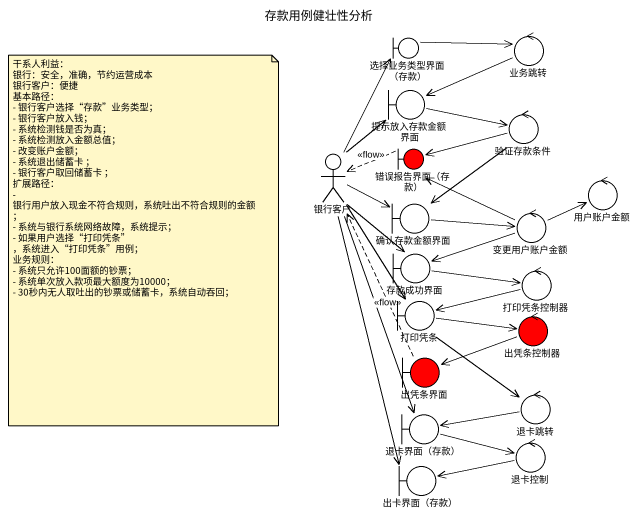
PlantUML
@startuml
title 存款用例健壮性分析
boundary "选择业务类型界面（存款）" as 选择业务类型界面_存款
control 业务跳转
boundary 提示放入存款金额界面
control 验证存款条件
actor 银行客户
boundary "错误报告界面（存款）" as 错误报告界面_存款 #FF0000
control 用户账户金额
boundary 确认存款金额界面
control 变更用户账户金额
boundary 存款成功界面
control 打印凭条控制器
boundary 打印凭条
control 出凭条控制器 #FF0000
boundary 出凭条界面 #FF0000
boundary "退卡界面（存款）" as 退卡界面_存款
control 退卡跳转
boundary "出卡界面（存款）" as 出卡界面_存款
control 退卡控制
选择业务类型界面_存款 -right-> 业务跳转
业务跳转 -left-> 提示放入存款金额界面
提示放入存款金额界面 -right-> 验证存款条件
验证存款条件 -left-> 错误报告界面_存款
验证存款条件 --> 确认存款金额界面
银行客户 -up-> 选择业务类型界面_存款
银行客户 -up-> 提示放入存款金额界面
银行客户 -right-> 确认存款金额界面
银行客户 --> 存款成功界面
银行客户 --> 打印凭条
银行客户 --> 退卡界面_存款
银行客户 --> 出卡界面_存款
错误报告界面_存款 .left.> 银行客户 : <<flow>>
确认存款金额界面 -right-> 变更用户账户金额
变更用户账户金额 -left-> 错误报告界面_存款
变更用户账户金额 -right-> 用户账户金额
变更用户账户金额 -left-> 存款成功界面
存款成功界面 -right-> 打印凭条控制器
打印凭条控制器 -left-> 打印凭条
打印凭条 -right-> 出凭条控制器
打印凭条 --> 退卡跳转
出凭条控制器 -left-> 出凭条界面
出凭条界面 .up.> 银行客户 : <<flow>>
退卡界面_存款 -right-> 退卡控制
退卡跳转 -left-> 退卡界面_存款
退卡控制 -left-> 出卡界面_存款
note as N1
  干系人利益：
  银行：安全，准确，节约运营成本
  银行客户：便捷
  基本路径：
  - 银行客户选择“存款”业务类型；
  - 银行客户放入钱；
  - 系统检测钱是否为真；
  - 系统检测放入金额总值；
  - 改变账户金额；
  - 系统退出储蓄卡 ；
  - 银行客户取回储蓄卡 ；
  扩展路径：
  - 银行用户放入现金不符合规则，系统吐出不符合规则的金额；
  - 系统与银行系统网络故障，系统提示；
  - 如果用户选择“打印凭条” ，系统进入“打印凭条”用例；
  业务规则：
  - 系统只允许100面额的钞票；
  - 系统单次放入款项最大额度为10000；
  - 30秒内无人取吐出的钞票或储蓄卡，系统自动吞回；
end note
@enduml
